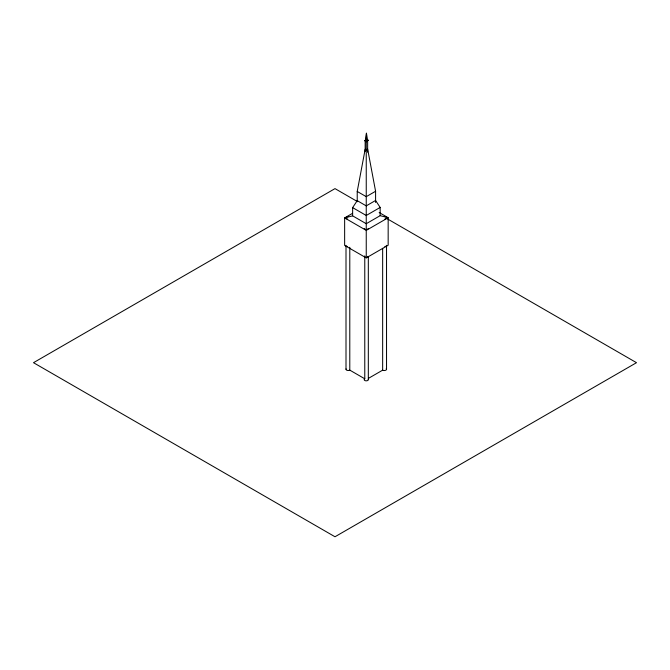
<?xml version="1.0" encoding="UTF-8"?>
<svg xmlns="http://www.w3.org/2000/svg" width="670" height="670" viewBox="0 0 670 670"><rect width="100%" height="100%" fill="white"/><g stroke="black" fill="none" stroke-linecap="round" stroke-linejoin="round"><path stroke-width="1" d="M366.272 140.985L366.448 133.238L367.587 140.231L366.272 140.985L365.309 140.432L366.448 133.238L366.524 136.002M352.529 213.345L344.64 217.901L344.64 245.421L366.247 257.891L388.165 245.237L388.165 217.725L380.166 215.673L366.247 223.713L352.638 215.857L352.638 207.625L357.227 200.657L357.227 191.452L365.158 149.276L366.247 149.904L367.646 149.092L375.585 191.268L375.585 202.466M365.158 151.336L365.158 140.44L366.247 141.069L367.646 140.256L367.646 152.182M366.632 139.293L368.24 140.231L366.247 141.487L365.158 140.859M375.585 191.268L366.247 196.662L357.227 191.452M357.227 200.657L366.247 205.866L375.585 200.472L380.166 207.44L366.247 215.48L352.638 207.625M368.592 378.274L382.654 370.158A2.278 1.315 0 0 0 385.652 370.267A2.278 1.315 0 0 0 386.23 368.567M352.638 215.857L344.64 217.901L366.247 230.379L388.165 217.725L379.161 212.524M366.632 139.67L367.646 140.256M366.272 141.37L364.656 140.432L366.272 141.78L368.24 140.231M357.638 201.687L335 188.622L33.5 362.688L335 536.762L636.5 362.688L387.511 218.939M346.08 368.894A2.219 1.281 0 0 0 347.11 370.334A2.219 1.281 0 0 0 349.79 370.133L364.773 378.784A2.085 1.206 0 0 0 365.703 380.795A2.085 1.206 0 0 0 368.257 379.321M386.54 245.337L386.54 369.229M382.654 248.344L382.654 370.158M380.166 207.44L380.166 215.673M368.324 256.786L368.324 379.63M366.247 141.069L366.247 257.891M364.773 255.932L364.773 378.784M349.79 247.289L349.79 370.133M346.005 245.337L346.005 369.229M386.464 245.681A2.278 1.315 0 0 1 386.23 245.991M385.87 246.267A2.278 1.315 0 0 1 384.856 246.602M368.048 256.342A2.085 1.206 0 0 1 367.286 256.786M364.773 256.593A2.085 1.206 0 0 1 364.438 256.342M347.646 246.577A2.219 1.281 0 0 1 346.65 246.242M386.464 218.16A2.27 1.315 0 0 1 384.856 219.09M384.856 216.552A2.27 1.315 0 0 1 385.401 216.686M386.23 217.164A2.27 1.315 0 0 1 386.464 217.482M368.257 228.537A2.085 1.206 0 0 1 366.783 229.391M365.703 229.391A2.085 1.206 0 0 1 364.229 228.537M347.646 219.065A2.219 1.281 0 0 1 346.022 217.658A2.219 1.281 0 0 1 348.224 216.544"/></g></svg>
